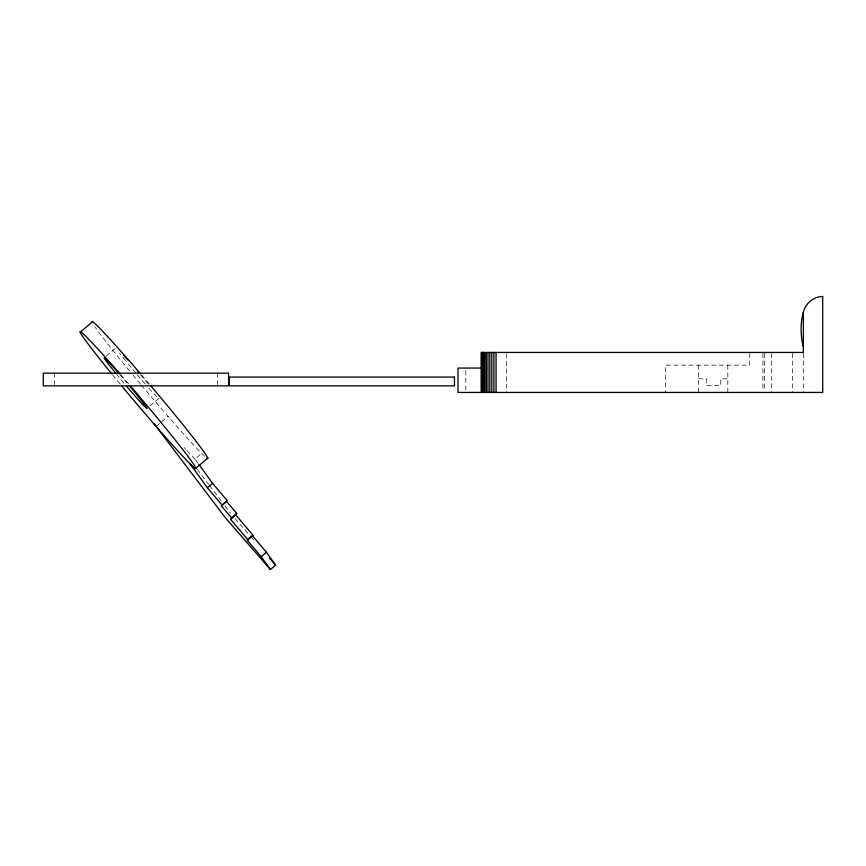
<?xml version="1.0" encoding="UTF-8"?>
<svg xmlns="http://www.w3.org/2000/svg" width="866" height="866" viewBox="0 0 866 866"><rect width="100%" height="100%" fill="white"/><g stroke="black" fill="none" stroke-linecap="round" stroke-linejoin="round"><path stroke-width="0.65" stroke-dasharray="4.33 3.25" d="M106.139 356.088L115.07 348.543M149.894 405.905L158.824 398.349M156.995 425.682L159.604 423.474M161.336 422.013L168.036 416.34M198.076 463.31L195.023 459.099L201.724 453.438M698.548 378.788L706.472 378.788L706.461 385.608L720.761 385.608L720.761 378.788L727.808 378.788M235.054 518.496L250.058 535.74M250.934 536.747L254.463 540.806M197.21 469.329L208.63 484.386M209.442 485.458L221.674 501.598M224.933 505.896L230.637 513.419M803.377 353.425L803.377 392.439M792.661 353.425L792.661 392.439M771.682 353.425L771.682 392.439M764.407 353.425L764.407 391.086M762.903 353.425L762.903 391.086M749.75 353.425L749.75 365.127L665.391 365.127L665.391 392.439M727.808 365.127L727.808 392.439M698.548 365.127L698.548 392.439M506.567 353.783L506.567 392.439M465.832 370.626L465.832 391.151M217.366 373.181L217.366 384.591M54.504 373.181L54.504 384.591M204.701 456.317A89.718 3.377 49.8 0 1 141.364 385.121M140.53 384.125A89.718 3.377 49.8 0 1 132.888 374.956M129.489 370.854A89.718 3.377 49.8 0 1 94.87 326.807M141.504 374.956A89.718 3.377 49.8 0 1 149.331 384.125M157.027 396.877A33.157 1.245 49.8 0 1 148.476 387.676M145.12 383.876A33.157 1.245 49.8 0 1 136.731 374.123M135.94 373.181A33.157 1.245 49.8 0 1 126.23 361.458M125.451 360.494A33.157 1.245 49.8 0 1 119.562 353.025M140.53 374.762A33.157 1.245 49.8 0 1 148.66 384.591M195.023 459.099A89.718 3.377 49.8 0 1 186.482 450.147M185.703 449.313A89.718 3.377 49.8 0 1 184.079 447.549M120.125 383.995A89.718 3.377 49.8 0 1 112.667 374.935M120.872 374.935A89.718 3.377 49.8 0 1 128.709 383.995M124.033 383.248A33.157 1.245 49.8 0 1 116.823 374.588M119.649 374.296A33.157 1.245 49.8 0 1 127.042 382.945"/><path stroke-width="1.3" d="M227.076 500.451L226.6 501.479L236.689 513.376L235.898 515.064L252.915 535.156L252.558 535.924L266.425 552.292L275.648 565.152L270.441 569.557L261.218 556.697L247.351 540.33L247.708 539.561L230.692 519.47L231.471 517.781L221.393 505.885L227.076 500.451L212.581 483.336L198.844 464.371M80.17 332.241L92.077 322.174A89.718 3.377 49.8 0 1 140.617 373.928M195.997 468.127L207.894 458.06M221.869 504.856L207.375 487.742L212.581 483.336M221.393 505.885L226.6 501.479M231.471 517.781L236.689 513.376M230.692 519.47L235.898 515.064M247.708 539.561L252.915 535.156M247.351 540.33L252.558 535.924M261.218 556.697L266.425 552.292M481.474 352.451L481.464 392.439L481.399 352.451L803.377 352.451L803.377 312.161M481.399 368.061L457.995 368.061L457.995 392.439L822.7 392.439L822.7 296.443A20.687 20.687 0 0 0 803.94 310.147L802.468 315.462A71.358 71.358 0 0 0 803.377 347.093M269.467 558.05L275.648 565.152M270.441 569.557L225.431 517.825L153.953 423.517M189.816 463.505L207.375 487.742M496.077 352.451L496.077 392.439M493.912 352.451L493.912 392.439M491.823 352.451L491.823 392.439M489.842 352.451L489.842 392.439M488.002 352.451L488.002 392.439M486.346 352.451L486.346 392.439M484.884 352.451L484.884 392.439M483.661 352.451L483.661 392.439M482.687 352.451L482.687 392.439M481.972 352.451L481.972 392.439M481.539 352.451L481.539 392.439M130.485 386.063A89.718 3.377 49.8 0 1 195.911 468.723A89.718 3.377 49.8 0 1 121.835 386.063M111.866 373.96A89.718 3.377 49.8 0 1 80.257 331.656A89.718 3.377 49.8 0 1 120.038 373.96M151.02 386.117A89.718 3.377 49.8 0 1 206.747 458.06M123.383 355.017A33.157 1.245 49.8 0 1 128.06 360.234M137.348 370.994A33.157 1.245 49.8 0 1 138.95 372.878M129.424 385.781A33.157 1.245 49.8 0 1 146.917 408.427A33.157 1.245 49.8 0 1 126.436 386.084M115.968 373.549A33.157 1.245 49.8 0 1 104.158 357.766A33.157 1.245 49.8 0 1 118.75 373.268M228.581 373.181L43.3 373.181L43.3 385.857L228.581 385.857L228.581 373.181M454.455 377.078L229.198 377.078L229.198 385.857L454.455 385.857L454.455 377.078"/></g></svg>
